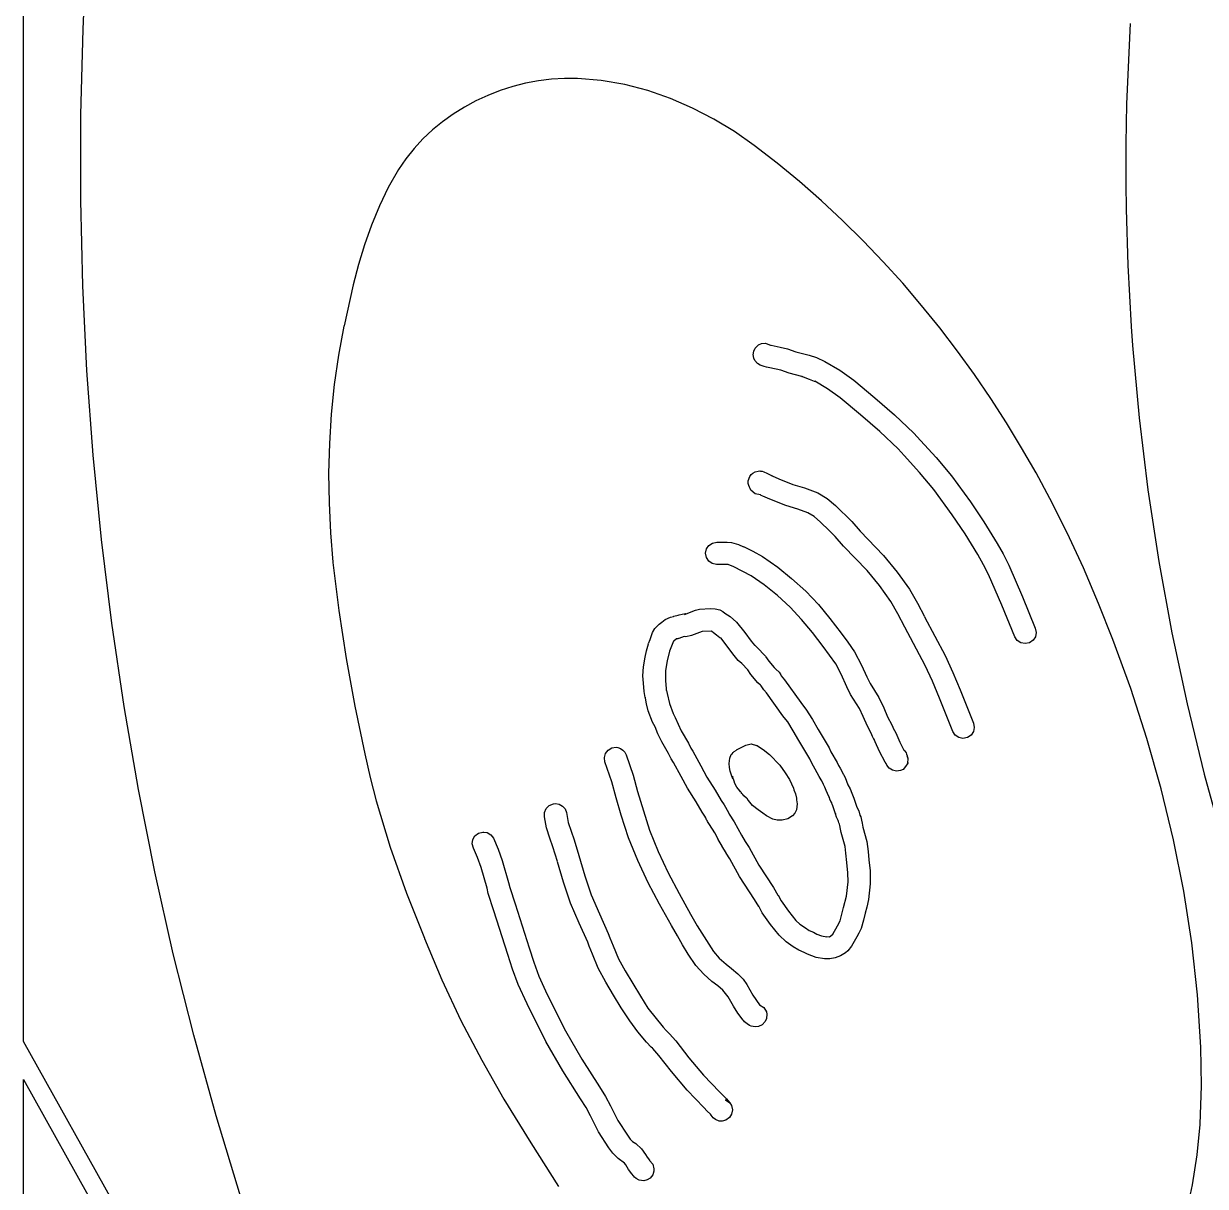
# Model space of a CAD drawing. Extents: x -67 to 553, y 0 to 8091.
# Drawn here: x -36.7 to 217.6, y 1808.7 to 2058.9 of the extents above; entities that cross this region are included whole.
import ezdxf

# ---------------------------------------------------------------- set-up
doc = ezdxf.new("R2010")
doc.units = 0

msp = doc.modelspace()

# ---------------------------------------------------------------- linework, layer by layer
at = {"layer": 'Calque_1'}
for p, q in [((-36.679, 1839.883), (-36.6785, 2356.37)), ((-23.9004, 2057.74), (-23.033337, 2074.869575)), ((-24.373744, 2039.280872), (-23.9004, 2057.74)), ((201.437, 2058.93), (200.671204, 2041.693412)), ((79.703514, 2047.138395), (76.890662, 2046.963916)), ((82.5154, 2047.13), (79.703514, 2047.138395)), ((82.515846, 2047.130212), (82.5158, 2047.13)), ((82.5259, 2047.13), (82.515846, 2047.130212)), ((82.5176, 2047.13), (82.525802, 2047.127354)), ((87.631543, 2046.697483), (82.5181, 2047.1269)), ((65.864136, 2044.516847), (63.222363, 2043.487689)), ((68.56358, 2045.383028), (65.864136, 2044.516847)), ((71.308967, 2046.082253), (68.56358, 2045.383028)), ((74.08857, 2046.610542), (71.308967, 2046.082253)), ((76.890662, 2046.963916), (74.08857, 2046.610542)), ((92.683578, 2045.817671), (87.631543, 2046.697483)), ((97.653361, 2044.516918), (92.683578, 2045.817671)), ((102.52005, 2042.82468), (97.653361, 2044.516918)), ((60.649988, 2042.299533), (58.158738, 2040.956359)), ((63.222363, 2043.487689), (60.649988, 2042.299533)), ((107.262801, 2040.770414), (102.52005, 2042.82468)), ((55.76034, 2039.462146), (53.466523, 2037.820874)), ((58.158738, 2040.956359), (55.76034, 2039.462146)), ((111.860772, 2038.383574), (107.262801, 2040.770414)), ((200.671204, 2041.693412), (200.499235, 2033.076361)), ((-24.390566, 2020.875376), (-24.373744, 2039.280872)), ((53.466523, 2037.820874), (51.289014, 2036.036521)), ((116.293119, 2035.693618), (111.860772, 2038.383574)), ((51.289014, 2036.036521), (49.23954, 2034.113068)), ((120.539, 2032.73), (116.293119, 2035.693618)), ((47.329828, 2032.054494), (45.571605, 2029.864778)), ((49.23954, 2034.113068), (47.329828, 2032.054494)), ((125.472461, 2028.903032), (120.539, 2032.73)), ((200.499235, 2033.076361), (200.477305, 2024.462)), ((45.571605, 2029.864778), (43.9766, 2027.5479)), ((43.9766, 2027.54), (41.794812, 2023.679112)), ((130.285217, 2024.929258), (125.472461, 2028.903032)), ((134.975767, 2020.813745), (130.285217, 2024.929258)), ((200.478, 2024.46), (200.577986, 2018.99099)), ((41.794812, 2023.679112), (39.864903, 2019.682866)), ((-23.953737, 2002.530092), (-24.390566, 2020.875376)), ((39.864903, 2019.682866), (38.163512, 2015.569061)), ((139.542609, 2016.561563), (134.975767, 2020.813745)), ((143.984243, 2012.177778), (139.542609, 2016.561563)), ((200.578, 2018.99), (200.919894, 2006.9678)), ((38.163512, 2015.569061), (36.667275, 2011.3555)), ((148.299166, 2007.667461), (143.984243, 2012.177778)), ((36.667275, 2011.3555), (35.352828, 2007.059982)), ((35.352828, 2007.059982), (34.196809, 2002.700309)), ((152.485877, 2003.035679), (148.299166, 2007.667461)), ((200.919, 2006.97), (201.6529, 1993.7324)), ((-23.066127, 1984.251602), (-23.953737, 2002.530092)), ((34.196809, 2002.700309), (32.2666, 1993.8597)), ((156.542875, 1998.2875), (152.485877, 2003.035679)), ((160.468658, 1993.427993), (156.542875, 1998.2875)), ((32.2545, 1993.82), (31.069322, 1987.557814)), ((32.2666, 1993.86), (32.254694, 1993.817984)), ((201.653, 1993.73), (201.927108, 1989.6464)), ((164.261725, 1988.462227), (160.468658, 1993.427993)), ((120.433974, 1988.455102), (120.7474, 1989.073139)), ((120.7474, 1989.073139), (121.46739, 1989.7859)), ((121.467, 1989.78), (122.122002, 1990.069295)), ((122.122, 1990.07), (122.867807, 1990.140009)), ((122.868, 1990.15), (123.117422, 1990.117007)), ((122.868, 1990.14), (122.868, 1990.15)), ((123.118, 1990.11), (124.044093, 1989.744002)), ((123.118, 1990.11), (123.118, 1990.11)), ((124.044, 1989.75), (124.177905, 1989.709016)), ((124.178, 1989.71), (124.833875, 1989.577497)), ((124.834, 1989.57), (126.137323, 1989.327791)), ((126.137323, 1989.327791), (127.68671, 1988.927407)), ((127.686, 1988.93), (129.50109, 1988.267193)), ((201.927, 1989.65), (203.353594, 1974.077527)), ((31.069322, 1987.557814), (30.156918, 1981.249794)), ((120.420094, 1986.944506), (120.310813, 1987.6823)), ((120.311, 1987.68), (120.433974, 1988.455102)), ((120.666148, 1986.4082), (120.420094, 1986.944506)), ((121.22, 1985.81), (120.666148, 1986.4082)), ((129.502, 1988.27), (132.32071, 1987.548112)), ((132.32, 1987.55), (133.898021, 1987.048162)), ((133.898021, 1987.048162), (135.7186, 1986.24198)), ((135.719, 1986.24), (138.978656, 1984.311085)), ((167.920573, 1983.395269), (164.261725, 1988.462227)), ((-21.73061, 1966.046485), (-23.066127, 1984.251602)), ((121.841, 1985.42), (121.219786, 1985.808911)), ((122.639863, 1985.114443), (121.84161, 1985.418594)), ((123.146, 1985.02), (122.639863, 1985.114443)), ((123.911, 1984.86), (123.145297, 1985.015495)), ((126.273, 1984.34), (123.91101, 1984.859297)), ((128.034, 1983.7), (126.27309, 1984.345609)), ((130.777, 1982.99), (128.0347, 1983.6935)), ((138.978656, 1984.311085), (141.93538, 1982.17772)), ((30.156918, 1981.249794), (29.507147, 1974.905783)), ((132.436064, 1982.312105), (130.77699, 1982.9978)), ((130.777, 1982.99), (130.881907, 1982.961002)), ((130.882, 1982.97), (130.777093, 1982.998998)), ((133.472688, 1981.930656), (132.436064, 1982.312105)), ((133.682369, 1981.873517), (133.472688, 1981.930656)), ((136.306886, 1980.315071), (133.54892, 1981.9541)), ((133.549, 1981.96), (133.682369, 1981.873517)), ((141.935, 1982.18), (146.48382, 1978.3768)), ((171.443703, 1978.232187), (167.920573, 1983.395269)), ((139.021, 1978.36), (136.306886, 1980.315071)), ((146.484, 1978.37), (150.735484, 1974.698576)), ((143.389, 1974.7), (139.02039, 1978.35929)), ((174.829612, 1972.978052), (171.443703, 1978.232187)), ((29.507147, 1974.905783), (29.109866, 1968.535625)), ((147.537332, 1971.11988), (143.38963, 1974.70151)), ((150.735484, 1974.698576), (154.87506, 1970.7925)), ((203.353594, 1974.077527), (205.242876, 1958.572029)), ((151.471, 1967.41), (147.537332, 1971.11988)), ((154.875, 1970.8), (156.32992, 1969.22589)), ((178.076799, 1967.63793), (174.829612, 1972.978052)), ((29.109866, 1968.535625), (28.954933, 1962.149164)), ((156.33, 1969.22), (159.690231, 1965.51498)), ((-19.950055, 1947.921323), (-21.73061, 1966.046485)), ((152.801, 1965.97), (151.47089, 1967.41378)), ((156.090151, 1962.340159), (152.80061, 1965.96749)), ((181.183762, 1962.21689), (178.076799, 1967.63793)), ((159.690231, 1965.51498), (162.95648, 1961.62591)), ((28.954933, 1962.149164), (29.032206, 1955.756244)), ((119.233422, 1960.520155), (119.55872, 1961.43558)), ((119.559, 1961.43), (119.873986, 1961.862223)), ((119.874, 1961.86), (120.205602, 1962.159693)), ((120.205, 1962.16), (120.758799, 1962.469694)), ((120.759, 1962.47), (121.391803, 1962.626289)), ((121.392, 1962.63), (121.706986, 1962.645875)), ((121.707, 1962.64), (121.706815, 1962.647144)), ((121.707, 1962.65), (121.883689, 1962.633067)), ((121.883, 1962.64), (121.883, 1962.64)), ((121.884, 1962.64), (122.225312, 1962.584993)), ((122.225, 1962.58), (122.57589, 1962.480014)), ((122.576, 1962.48), (123.280214, 1962.191181)), ((123.28, 1962.19), (124.268985, 1961.683615)), ((124.237, 1961.67), (124.3513, 1961.618009)), ((124.269, 1961.68), (124.237012, 1961.668094)), ((124.388989, 1961.60386), (124.334987, 1961.646882)), ((124.334987, 1961.646882), (124.425977, 1961.584863)), ((124.352, 1961.62), (124.388989, 1961.60386)), ((124.426, 1961.59), (125.8557, 1960.94881)), ((125.855, 1960.94), (128.82711, 1959.76999)), ((159.191, 1958.65), (156.090151, 1962.340159)), ((162.956, 1961.63), (167.07021, 1955.99041)), ((184.149, 1956.72), (181.183762, 1962.21689)), ((119.254, 1959.99), (119.233422, 1960.520155)), ((119.35, 1959.51), (119.253983, 1959.982704)), ((119.485, 1959.16), (119.349613, 1959.512716)), ((119.645, 1958.85), (119.485192, 1959.161282)), ((119.832, 1958.53), (119.644808, 1958.853506)), ((120.718107, 1957.742529), (119.8327, 1958.5205)), ((128.827, 1959.77), (131.360229, 1959.023482)), ((131.360229, 1959.023482), (134.19819, 1957.92662)), ((163.137, 1953.24), (159.19101, 1958.65379)), ((205.242876, 1958.572029), (207.592219, 1943.143686)), ((29.032206, 1955.756244), (29.331542, 1949.366708)), ((121.867, 1957.48), (120.718107, 1957.742529)), ((122.058, 1957.39), (121.866998, 1957.480011)), ((122.363, 1957.25), (122.057698, 1957.394595)), ((123.898, 1956.56), (122.36321, 1957.247704)), ((127.353, 1955.21), (123.89821, 1956.56549)), ((134.199, 1957.93), (136.241934, 1956.705832)), ((136.241934, 1956.705832), (138.04069, 1955.18911)), ((167.071, 1955.99), (169.968523, 1951.714014)), ((187.875569, 1949.304283), (184.1491, 1956.7124)), ((129.931858, 1954.425708), (127.35299, 1955.203)), ((132.08, 1953.62), (129.931858, 1954.425708)), ((133.454869, 1952.834579), (132.07912, 1953.6253)), ((138.04, 1955.19), (141.5067, 1951.8017)), ((165.931973, 1949.11622), (163.13712, 1953.23519)), ((134.822, 1951.63), (133.454869, 1952.834579)), ((134.85422, 1951.587614), (134.82249, 1951.62678)), ((135.169607, 1951.275148), (134.85422, 1951.587614)), ((136.290444, 1950.180239), (135.169607, 1951.275148)), ((141.507, 1951.8), (143.31278, 1949.6818)), ((169.968523, 1951.714014), (172.78737, 1947.06461)), ((-17.727334, 1929.882697), (-19.950055, 1947.921323)), ((29.331542, 1949.366708), (29.8428, 1942.9904)), ((137.966, 1948.56), (136.290444, 1950.180239)), ((139.75, 1946.47), (137.9661, 1948.5646)), ((143.313, 1949.68), (148.37371, 1944.44779)), ((168.636, 1944.65), (165.931973, 1949.11622)), ((191.359709, 1941.771563), (187.875569, 1949.304283)), ((110.068, 1944.93), (110.267184, 1945.862196)), ((110.267184, 1945.862196), (110.790099, 1946.619333)), ((110.790099, 1946.619333), (111.558719, 1947.125103)), ((111.558719, 1947.125103), (112.49502, 1947.3032)), ((112.495, 1947.31), (113.82379, 1947.35699)), ((113.824, 1947.35), (114.676407, 1947.339946)), ((114.676, 1947.34), (114.682085, 1947.345027)), ((114.682, 1947.35), (115.655216, 1947.251998)), ((115.655, 1947.25), (117.147255, 1946.838636)), ((117.147255, 1946.838636), (118.20997, 1946.355577)), ((118.21, 1946.36), (120.26573, 1945.360288)), ((120.26573, 1945.360288), (122.33781, 1944.21582)), ((144.846, 1941.2), (139.74952, 1946.47121)), ((172.787, 1947.06), (174.083476, 1944.806305)), ((29.8428, 1942.99), (29.8428, 1942.98)), ((29.8428, 1942.98), (31.110805, 1932.625631)), ((110.245578, 1944.000238), (110.06729, 1944.93649)), ((110.751544, 1943.231804), (110.245578, 1944.000238)), ((111.50881, 1942.70909), (110.751544, 1943.231804)), ((122.338, 1944.21), (125.620166, 1941.918676)), ((148.373, 1944.45), (151.318637, 1940.896367)), ((169.883812, 1942.474225), (168.636, 1944.64669)), ((174.083476, 1944.806305), (175.32721, 1942.35431)), ((207.592219, 1943.143686), (210.398996, 1927.802673)), ((112.441, 1942.51), (111.50881, 1942.70909)), ((114.92, 1942.51), (112.44099, 1942.51)), ((116.169, 1942.01), (114.92051, 1942.506807)), ((119.86, 1940.1), (116.16901, 1942.01119)), ((125.620166, 1941.918676), (128.58779, 1939.53421)), ((147.483945, 1938.005091), (144.84659, 1941.1917)), ((151.318637, 1940.896367), (153.9189, 1937.19722)), ((170.951, 1940.38), (169.883812, 1942.474225)), ((173.797483, 1933.732934), (170.9508, 1940.3855)), ((175.327, 1942.36), (178.234678, 1935.568349)), ((194.622019, 1934.131161), (191.359709, 1941.771563)), ((122.650371, 1938.131232), (119.8603, 1940.10108)), ((125.512, 1935.85), (122.650371, 1938.131232)), ((128.588, 1939.54), (131.618028, 1936.784066)), ((149.92, 1934.54), (147.483945, 1938.005091)), ((128.240351, 1933.363024), (125.51172, 1935.8452)), ((131.618028, 1936.784066), (134.332934, 1933.888275)), ((153.919, 1937.2), (155.689628, 1934.196801)), ((178.234678, 1935.568349), (181.02069, 1928.8231)), ((31.110805, 1932.625631), (32.70718, 1922.308125)), ((105.498, 1931.76), (107.88427, 1932.707816)), ((107.884, 1932.71), (108.728099, 1932.889202)), ((108.728, 1932.89), (111.1179, 1933.029382)), ((111.106, 1933.03), (112.16161, 1932.964013)), ((111.116, 1933.03), (111.106, 1933.03)), ((111.118, 1933.03), (111.116, 1933.03)), ((112.162, 1932.96), (113.111375, 1932.739268)), ((113.111375, 1932.739268), (113.748749, 1932.425404)), ((130.721726, 1930.714764), (128.240351, 1933.363024)), ((134.332934, 1933.888275), (136.833472, 1930.862397)), ((151.45438, 1931.926249), (149.91941, 1934.54449)), ((155.689628, 1934.196801), (157.20578, 1931.29231)), ((176.596, 1926.96), (173.797483, 1933.732934)), ((197.683, 1926.4), (194.622019, 1934.131161)), ((100.059, 1929.68), (100.620498, 1930.094893)), ((100.62, 1930.1), (101.381576, 1930.674886)), ((101.382, 1930.67), (102.485343, 1931.205205)), ((102.485343, 1931.205205), (103.14391, 1931.31762)), ((103.144, 1931.32), (103.206997, 1931.364979)), ((103.207, 1931.37), (104.154392, 1931.641303)), ((104.154, 1931.64), (104.411095, 1931.707998)), ((104.411, 1931.71), (105.670828, 1931.949537)), ((105.761683, 1931.895808), (105.49772, 1931.769002)), ((105.670828, 1931.949537), (105.761683, 1931.895808)), ((113.748749, 1932.425404), (114.24109, 1932.008798)), ((114.241, 1932.01), (115.357513, 1931.295407)), ((115.357513, 1931.295407), (116.71898, 1930.10389)), ((116.719, 1930.11), (118.54201, 1927.88256)), ((133.058669, 1927.885421), (130.721726, 1930.714764)), ((136.833472, 1930.862397), (139.2204, 1927.7162)), ((152.961, 1929.05), (151.45438, 1931.926249)), ((157.206, 1931.29), (161.59681, 1922.9233)), ((-15.065319, 1911.937187), (-17.727334, 1929.882697)), ((98.1622, 1926.39), (98.641489, 1927.848216)), ((98.641489, 1927.848216), (99.170051, 1928.755138)), ((99.170051, 1928.755138), (100.05881, 1929.6843)), ((109.314, 1928.12), (107.06809, 1927.231795)), ((111.265, 1928.19), (109.31352, 1928.115017)), ((111.642, 1927.98), (111.264493, 1928.194101)), ((111.265, 1928.19), (111.265, 1928.19)), ((111.265, 1928.19), (111.265, 1928.19)), ((111.775371, 1927.835421), (111.611163, 1927.978671)), ((111.611163, 1927.978671), (111.64252, 1927.973)), ((112.441947, 1927.301547), (111.775371, 1927.835421)), ((118.54201, 1927.88256), (119.88802, 1926.01002)), ((135.354, 1924.86), (133.058669, 1927.885421)), ((139.22, 1927.71), (140.656453, 1925.813816)), ((157.296, 1920.79), (152.9611, 1929.04697)), ((181.021, 1928.82), (181.209241, 1927.885764)), ((181.209241, 1927.885764), (181.030869, 1926.983155)), ((210.398996, 1927.802673), (213.660577, 1912.55917)), ((97.341192, 1923.951882), (97.763596, 1925.47591)), ((97.7636, 1925.48), (98.162194, 1926.393499)), ((103.192, 1925.99), (102.725884, 1924.9209)), ((103.226, 1926.01), (103.192001, 1925.985923)), ((103.805, 1926.49), (103.226516, 1926.009914)), ((104.146, 1926.6), (103.804688, 1926.491706)), ((104.004652, 1926.528054), (104.145799, 1926.598592)), ((104.129498, 1926.513416), (104.004652, 1926.528054)), ((105.126, 1926.86), (104.129498, 1926.513416)), ((105.241, 1926.94), (105.126197, 1926.85999)), ((105.517, 1927), (105.240908, 1926.945999)), ((105.82254, 1926.925111), (105.51752, 1926.998305)), ((107.068, 1927.23), (105.82254, 1926.925111)), ((113.145179, 1926.770149), (112.441947, 1927.301547)), ((113.388, 1926.64), (113.145179, 1926.770149)), ((114.639578, 1925.027265), (113.38769, 1926.64652)), ((116.191, 1922.95), (114.639578, 1925.027265)), ((119.888, 1926.01), (120.583695, 1925.165186)), ((120.584, 1925.16), (120.645033, 1925.133277)), ((120.645033, 1925.133277), (121.078294, 1924.754209)), ((140.656453, 1925.813816), (142.1397, 1923.68889)), ((177.132315, 1926.173945), (176.59639, 1926.96209)), ((177.902124, 1925.670111), (177.132315, 1926.173945)), ((178.804719, 1925.491744), (177.902124, 1925.670111)), ((179.739, 1925.68), (178.804719, 1925.491744)), ((180.52704, 1926.213296), (179.73891, 1925.67731)), ((181.030869, 1926.983155), (180.52704, 1926.213296)), ((197.682, 1926.39), (197.682, 1926.4)), ((201.554557, 1915.800248), (197.6824, 1926.3979)), ((96.6764, 1920.5), (97.090102, 1922.60388)), ((97.0901, 1922.6), (97.341192, 1923.951882)), ((102.285, 1923.88), (101.812905, 1921.77731)), ((102.726, 1924.92), (102.284199, 1923.87929)), ((117.111, 1921.85), (116.191706, 1922.9459)), ((121.078, 1924.76), (122.954, 1922.75711)), ((122.954, 1922.75), (123.656309, 1921.72749)), ((138.077, 1921.13), (135.3542, 1924.86319)), ((142.14, 1923.69), (143.6192, 1920.85369)), ((161.597, 1922.92), (163.280925, 1919.294425)), ((32.70718, 1922.308125), (34.593543, 1912.029731)), ((96.566439, 1918.588683), (96.67626, 1920.4931)), ((101.812, 1921.78), (101.406103, 1919.7203)), ((117.833, 1921.22), (117.1109, 1921.850184)), ((119.146, 1919.83), (117.8324, 1921.21721)), ((123.656, 1921.73), (124.85438, 1920.31771)), ((124.855, 1920.32), (125.204117, 1919.984482)), ((125.204, 1919.98), (125.873564, 1919.313429)), ((139.214493, 1918.882173), (138.07688, 1921.12511)), ((143.6192, 1920.85369), (144.745, 1918.34312)), ((158.879562, 1917.375511), (157.29671, 1920.7898)), ((96.6924, 1917.01), (96.566439, 1918.588683)), ((101.407, 1919.72), (101.463991, 1917.47491)), ((101.464, 1917.47), (101.570918, 1915.8208)), ((119.83, 1918.84), (119.146397, 1919.837901)), ((121.324, 1917.07), (119.83001, 1918.83749)), ((125.873564, 1919.313429), (126.23418, 1918.75461)), ((126.234, 1918.76), (126.341315, 1918.564103)), ((126.341, 1918.56), (127.073286, 1917.725214)), ((127.074, 1917.73), (130.56149, 1912.8073)), ((140.449, 1916.19), (139.214493, 1918.882173)), ((144.745, 1918.34), (145.474402, 1916.88979)), ((160.406964, 1913.746146), (158.879562, 1917.375511)), ((163.280925, 1919.294425), (164.861206, 1915.543525)), ((96.8202, 1915.18), (96.692406, 1917.01089)), ((97.0874, 1913.92), (96.820198, 1915.17711)), ((101.57, 1915.82), (101.611989, 1915.492102)), ((101.612, 1915.49), (101.649994, 1915.388188)), ((101.65, 1915.39), (101.815497, 1914.743915)), ((121.884, 1916.54), (121.324116, 1917.071388)), ((122.028, 1916.43), (121.883882, 1916.54041)), ((122.574, 1915.56), (122.027901, 1916.42389)), ((123.19, 1914.91), (122.574315, 1915.562991)), ((126.684, 1909.98), (123.1896, 1914.9122)), ((141.276, 1914.56), (140.448808, 1916.19589)), ((145.474, 1916.89), (147.36318, 1913.89881)), ((164.861206, 1915.543525), (167.71688, 1908.3898)), ((205.046131, 1905.067341), (201.554557, 1915.800248)), ((97.11852, 1913.84122), (97.077377, 1913.947995)), ((97.0774, 1913.95), (97.087454, 1913.924071)), ((97.1314, 1913.72), (97.081394, 1913.929312)), ((97.0814, 1913.93), (97.091454, 1913.906981)), ((97.0914, 1913.9), (97.11852, 1913.84122)), ((97.347376, 1912.55004), (97.1314, 1913.71978)), ((97.7451, 1911.02), (97.347376, 1912.55004)), ((101.816, 1914.75), (102.284709, 1912.56931)), ((102.285, 1912.57), (103.077294, 1910.46749)), ((130.561, 1912.8), (130.9529, 1912.311289)), ((130.953, 1912.31), (131.657399, 1911.40801)), ((143.184, 1911.53), (141.27641, 1914.5536)), ((147.363, 1913.9), (148.435988, 1911.654063)), ((163.268, 1906.59), (160.406964, 1913.746146)), ((213.660577, 1912.55917), (217.374335, 1897.423353)), ((-11.96688, 1894.091375), (-15.065319, 1911.937187)), ((34.593543, 1912.029731), (36.73151, 1901.7927)), ((98.6748, 1908.56), (97.745108, 1911.0175)), ((103.077, 1910.46), (103.543195, 1909.564995)), ((127.35, 1909.15), (126.683806, 1909.981717)), ((131.657, 1911.41), (133.081543, 1909.168941)), ((143.983794, 1909.807983), (143.18381, 1911.5328)), ((144.895, 1907.69), (143.983794, 1909.807983)), ((148.435988, 1911.654063), (149.24511, 1909.7253)), ((149.246, 1909.73), (150.161298, 1908.02979)), ((99.1873, 1907.56), (98.674803, 1908.55761)), ((99.821721, 1906.080866), (99.1869, 1907.5663)), ((103.543, 1909.57), (104.84091, 1906.72092)), ((127.739, 1908.65), (127.350195, 1909.151596)), ((128.938559, 1906.743557), (127.73899, 1908.641)), ((133.081543, 1909.168941), (134.30561, 1907.0094)), ((145.704, 1906.2), (144.894482, 1907.69249)), ((150.161, 1908.03), (150.362612, 1907.504009)), ((150.363, 1907.5), (150.465076, 1907.315612)), ((150.465, 1907.32), (150.976518, 1906.29768)), ((167.893446, 1907.453261), (167.704005, 1906.553014)), ((167.717, 1908.39), (167.893446, 1907.453261)), ((100.685, 1904.33), (99.821721, 1906.080866)), ((104.841, 1906.72), (106.35899, 1904.08369)), ((130.134, 1904.64), (128.938559, 1906.743557)), ((132.478, 1900.67), (130.13382, 1904.64668)), ((134.306, 1907.01), (136.64679, 1903.03951)), ((145.96, 1905.48), (145.704201, 1906.199401)), ((146.340207, 1904.756921), (145.960408, 1905.478287)), ((146.589, 1904.34), (146.255599, 1905.004421)), ((146.256, 1905), (146.340207, 1904.756921)), ((150.976, 1906.29), (151.864723, 1904.287851)), ((163.792782, 1905.797111), (163.26751, 1906.59429)), ((164.555867, 1905.283097), (163.792782, 1905.797111)), ((165.456147, 1905.093607), (164.555867, 1905.283097)), ((166.393, 1905.27), (165.456147, 1905.093607)), ((167.190115, 1905.789887), (166.39321, 1905.26451)), ((167.704005, 1906.553014), (167.190115, 1905.789887)), ((208.132277, 1894.21365), (205.046131, 1905.067341)), ((88.532998, 1901.84339), (89.089428, 1902.576333)), ((89.089428, 1902.576333), (89.9132, 1903.05599)), ((89.9132, 1903.06), (90.840987, 1903.182608)), ((90.841, 1903.18), (90.841, 1903.18)), ((90.8415, 1903.18), (91.153311, 1903.139016)), ((91.1533, 1903.14), (91.1533, 1903.14)), ((91.1538, 1903.14), (91.751746, 1902.937077)), ((91.751746, 1902.937077), (92.268083, 1902.591846)), ((92.268083, 1902.591846), (92.678578, 1902.125643)), ((92.678578, 1902.125643), (92.959, 1901.5598)), ((102.111, 1901.86), (100.68529, 1904.32869)), ((106.359, 1904.08), (106.888907, 1902.95621)), ((106.889, 1902.96), (107.290584, 1902.320397)), ((107.291, 1902.32), (109.03632, 1899.17861)), ((116.029, 1902.06), (116.241381, 1902.258702)), ((116.241, 1902.25), (116.734606, 1902.593508)), ((116.735, 1902.6), (118.76081, 1903.64039)), ((118.76, 1903.64), (119.8949, 1903.905192)), ((119.895, 1903.9), (119.9, 1903.9)), ((119.9, 1903.9), (121.02498, 1903.5952)), ((121.025, 1903.6), (122.481339, 1902.672017)), ((122.481339, 1902.672017), (123.786571, 1901.627537)), ((136.647, 1903.04), (137.049193, 1902.214792)), ((137.049, 1902.22), (138.36141, 1899.89831)), ((147.50297, 1902.251504), (146.58961, 1904.33279)), ((148.7, 1899.99), (147.50297, 1902.251504)), ((151.864723, 1904.287851), (152.7468, 1902.58592)), ((152.747, 1902.59), (152.767108, 1902.577035)), ((152.767, 1902.58), (153.213113, 1901.968099)), ((36.7316, 1901.79), (36.741654, 1901.752985)), ((36.7416, 1901.76), (37.866921, 1896.683603)), ((88.292019, 1900.955249), (88.532998, 1901.84339)), ((88.4146, 1900.01), (88.292019, 1900.955249)), ((89.8708, 1895.74), (88.41461, 1900.01378)), ((92.959, 1901.56), (94.45268, 1897.17049)), ((102.648, 1900.72), (102.110897, 1901.85879)), ((103.14, 1899.92), (102.648511, 1900.721686)), ((104.825, 1896.88), (103.13961, 1899.9131)), ((115.13831, 1899.682476), (115.297992, 1900.84699)), ((115.231, 1898.84), (115.13831, 1899.682476)), ((115.298, 1900.84), (115.598712, 1901.604354)), ((115.298, 1900.85), (115.298, 1900.84)), ((115.598712, 1901.604354), (115.792109, 1901.790303)), ((115.793, 1901.8), (116.029008, 1902.060403)), ((123.786571, 1901.627537), (126.0326, 1899.3037)), ((132.831, 1899.93), (132.478099, 1900.667604)), ((134.105, 1897.68), (132.83119, 1899.92829)), ((138.361, 1899.89), (138.660085, 1899.234205)), ((148.899, 1899.72), (148.69961, 1899.994399)), ((149.047, 1899.35), (148.898701, 1899.716606)), ((153.569396, 1899.793705), (153.115504, 1899.016314)), ((153.213, 1901.97), (153.328993, 1901.677503)), ((153.329, 1901.67), (153.453407, 1901.312601)), ((153.453, 1901.32), (153.519992, 1901.066)), ((153.52, 1901.06), (153.455997, 1901.213088)), ((153.456, 1901.21), (153.545006, 1900.8875)), ((153.552, 1900.83), (153.490987, 1899.721)), ((153.491, 1899.73), (153.572637, 1899.881882)), ((153.545, 1900.89), (153.534946, 1900.843989)), ((153.534946, 1900.843989), (153.551879, 1900.832083)), ((153.545094, 1900.887997), (153.555148, 1900.926996)), ((153.557, 1900.83), (153.545094, 1900.887997)), ((153.555148, 1900.926996), (153.555, 1900.83)), ((153.555, 1900.83), (153.557, 1900.83)), ((153.572637, 1899.881882), (153.569396, 1899.793705)), ((94.4527, 1897.17), (95.427821, 1893.65703)), ((109.036, 1899.18), (110.34227, 1896.76549)), ((115.34414, 1898.055531), (115.231104, 1898.84119)), ((115.632, 1897.16), (115.34414, 1898.055531)), ((115.96232, 1896.385979), (115.631399, 1897.154309)), ((126.032, 1899.3), (127.16439, 1897.69171)), ((127.165, 1897.69), (128.089499, 1896.269855)), ((134.472, 1896.9), (134.104891, 1897.683007)), ((138.66, 1899.24), (139.036422, 1898.683106)), ((139.037, 1898.68), (139.507296, 1897.77039)), ((139.507, 1897.77), (139.693796, 1897.368204)), ((139.694, 1897.37), (139.757139, 1897.315284)), ((139.757139, 1897.315284), (140.082196, 1896.7055)), ((149.599, 1898.65), (149.047292, 1899.353791)), ((150.272908, 1898.241704), (149.5993, 1898.648593)), ((151.18, 1898.05), (150.272908, 1898.241704)), ((151.992999, 1898.160486), (151.1797, 1898.048796)), ((152.552474, 1898.430051), (151.992999, 1898.160486)), ((153.116, 1899.01), (152.552474, 1898.430051)), ((217.374335, 1897.423353), (221.537643, 1882.405399)), ((37.866921, 1896.683603), (39.156972, 1891.643258)), ((90.8183, 1892.31), (89.870802, 1895.73251)), ((106.192, 1894.36), (104.8253, 1896.8838)), ((110.342, 1896.76), (112.13971, 1893.93261)), ((115.826, 1896.97), (115.96232, 1896.385979)), ((115.933, 1896.65), (115.826003, 1896.975808)), ((116.192, 1895.91), (115.933106, 1896.6439)), ((116.391625, 1895.357085), (116.192794, 1895.91349)), ((116.788, 1894.62), (116.391625, 1895.357085)), ((117.458, 1893.78), (116.787705, 1894.614997)), ((128.089499, 1896.269855), (128.9603, 1894.3688)), ((134.945, 1896.18), (134.472508, 1896.900883)), ((135.052, 1895.99), (134.944791, 1896.174097)), ((135.444, 1895.14), (135.051518, 1895.989206)), ((135.751, 1894.61), (135.444004, 1895.140013)), ((135.986627, 1893.884249), (135.751683, 1894.61789)), ((140.082, 1896.71), (140.704193, 1895.07951)), ((140.704, 1895.08), (141.188399, 1894.240081)), ((-8.43489, 1876.351841), (-11.96688, 1894.091375)), ((91.92865, 1888.539524), (90.8183, 1892.31699)), ((95.4278, 1893.65), (97.98269, 1885.3644)), ((108.058, 1891.42), (106.19171, 1894.36118)), ((112.14, 1893.94), (113.40899, 1891.73999)), ((117.457, 1893.77), (117.457, 1893.78)), ((117.588, 1893.6), (117.457587, 1893.773593)), ((117.623991, 1893.558), (117.588007, 1893.600995)), ((117.699, 1893.47), (117.623991, 1893.558)), ((117.896, 1893.24), (117.698595, 1893.471616)), ((118.101, 1893), (117.896107, 1893.238998)), ((118.318, 1892.76), (118.101201, 1893.000003)), ((118.894, 1892.23), (118.317606, 1892.760992)), ((119.059, 1892.05), (118.894297, 1892.232192)), ((119.28, 1891.72), (119.0591, 1892.043294)), ((128.96, 1894.37), (129.043, 1894.037895)), ((129.043, 1894.04), (129.405902, 1893.18582)), ((129.406, 1893.19), (129.622495, 1892.199463)), ((129.622495, 1892.199463), (129.628012, 1891.8855)), ((136.558, 1892.61), (135.986627, 1893.884249)), ((136.7, 1892.36), (136.557416, 1892.605903)), ((136.806, 1892.03), (136.700193, 1892.359485)), ((137.099962, 1891.3317), (136.805997, 1892.032214)), ((141.189, 1894.24), (141.504912, 1893.322506)), ((141.505, 1893.32), (141.955294, 1892.19751)), ((141.955, 1892.2), (142.549994, 1890.4954)), ((210.78815, 1883.25365), (208.132277, 1894.21365)), ((39.156972, 1891.643258), (42.174017, 1881.665013)), ((75.410374, 1889.17294), (75.771334, 1890.019207)), ((75.771334, 1890.019207), (76.423272, 1890.668371)), ((76.423272, 1890.668371), (77.30498, 1891.03)), ((77.305, 1891.03), (77.789213, 1891.074)), ((77.305, 1891.03), (77.305, 1891.03)), ((77.7883, 1891.07), (78.591792, 1890.920947)), ((77.7892, 1891.07), (77.7892, 1891.07)), ((78.591792, 1890.920947), (79.287621, 1890.519221)), ((79.287621, 1890.519221), (79.815265, 1889.906185)), ((79.815265, 1889.906185), (80.1142, 1889.1232)), ((109.33, 1889.21), (108.05759, 1891.4158)), ((113.409, 1891.74), (114.066304, 1890.782792)), ((114.066, 1890.78), (115.010403, 1889.11331)), ((120.196, 1890.66), (119.279696, 1891.7268)), ((121.351783, 1889.718073), (120.1962, 1890.65661)), ((122.402, 1888.99), (121.351783, 1889.718073)), ((129.615242, 1889.741264), (129.296126, 1889.029574)), ((129.783, 1890.98), (129.615242, 1889.741264)), ((129.628, 1891.88), (129.782596, 1890.977798)), ((137.439, 1890.58), (137.084512, 1891.46249)), ((137.085, 1891.46), (137.142586, 1891.296583)), ((137.142586, 1891.296583), (137.099962, 1891.3317)), ((138.033, 1888.87), (137.438985, 1890.57299)), ((142.55, 1890.49), (142.616992, 1890.290293)), ((142.617, 1890.29), (143.015224, 1889.495007)), ((143.015, 1889.5), (143.280483, 1888.574515)), ((75.4016, 1888.22), (75.410374, 1889.17294)), ((75.8583, 1885.86), (75.401603, 1888.2186)), ((80.1142, 1889.13), (80.516789, 1887.019)), ((80.5168, 1887.02), (81.79169, 1883.23641)), ((93.4863, 1883.69), (91.92865, 1888.539524)), ((109.926, 1888.36), (109.33, 1889.216005)), ((110.152, 1887.96), (109.926205, 1888.353911)), ((110.288, 1887.56), (110.151793, 1887.959388)), ((110.378, 1887.39), (110.288015, 1887.560894)), ((110.485, 1887.21), (110.378691, 1887.393012)), ((110.884, 1886.55), (110.484691, 1887.208706)), ((115.011, 1889.11), (115.10199, 1888.904313)), ((115.102, 1888.91), (115.14301, 1888.794086)), ((115.143, 1888.79), (116.19469, 1887.13929)), ((116.194, 1887.14), (116.970816, 1885.68702)), ((123.209001, 1888.419218), (122.40161, 1888.99211)), ((124.521, 1887.73), (123.209001, 1888.419218)), ((125.457173, 1887.496773), (124.52099, 1887.724785)), ((126.57542, 1887.488302), (125.457173, 1887.496773)), ((127.728205, 1887.764376), (126.57542, 1887.488302)), ((128.768, 1888.39), (127.728205, 1887.764376)), ((129.296126, 1889.029574), (128.76891, 1888.3919)), ((137.996496, 1888.857337), (137.987558, 1888.955785)), ((137.987558, 1888.955785), (138.033299, 1888.868714)), ((138.266, 1888.14), (137.996496, 1888.857337)), ((138.626, 1887.45), (138.266511, 1888.148605)), ((138.669, 1887.22), (138.626005, 1887.44598)), ((138.769, 1886.89), (138.668379, 1887.2202)), ((138.885, 1886.64), (138.769324, 1886.887994)), ((143.281, 1888.57), (143.438215, 1888.190985)), ((143.438, 1888.19), (143.617176, 1887.482902)), ((143.617, 1887.49), (143.726908, 1886.822907)), ((60.443937, 1884.120571), (61.19929, 1884.7013)), ((61.1993, 1884.7), (62.1042, 1884.9404)), ((62.1037, 1884.94), (62.339099, 1884.94)), ((62.1042, 1884.94), (62.1042, 1884.94)), ((62.3391, 1884.94), (62.341746, 1884.944233)), ((62.3408, 1884.94), (63.033611, 1884.813212)), ((63.0336, 1884.82), (63.843679, 1884.349975)), ((63.843679, 1884.349975), (64.41218, 1883.60559)), ((76.550496, 1883.641154), (75.8583, 1885.86019)), ((97.9827, 1885.37), (99.875855, 1880.720145)), ((112.037, 1884.75), (110.88411, 1886.552)), ((112.756, 1883.4), (112.036916, 1884.75199)), ((116.971, 1885.69), (117.795599, 1884.26771)), ((138.951, 1886.37), (138.884986, 1886.637308)), ((138.999, 1886.01), (138.951005, 1886.372796)), ((139.021, 1885.89), (138.99904, 1886.009803)), ((139.237, 1884.85), (139.020518, 1885.89262)), ((140.077, 1881.85), (139.237081, 1884.85418)), ((143.727, 1886.82), (143.889216, 1886.019901)), ((143.889, 1886.02), (144.754292, 1882.9093)), ((59.859843, 1882.411661), (59.985671, 1883.322938)), ((60.1018, 1881.49), (59.859843, 1882.411661)), ((59.985671, 1883.322938), (60.443937, 1884.120571)), ((64.4122, 1883.6), (65.463355, 1881.21796)), ((77.2235, 1881.76), (76.550496, 1883.641154)), ((78.215, 1878.56), (77.223502, 1881.765)), ((81.7917, 1883.23), (82.8191, 1879.90829)), ((95.480289, 1878.79225), (93.48662, 1883.6902)), ((112.797, 1883.32), (112.75599, 1883.394983)), ((113.644, 1881.86), (112.796594, 1883.32142)), ((113.644, 1881.85), (113.644, 1881.86)), ((114.474, 1880.44), (113.644188, 1881.8479)), ((117.796, 1884.26), (118.592289, 1882.9093)), ((118.592, 1882.91), (119.420806, 1881.61159)), ((140.256152, 1880.359909), (140.077724, 1881.8441)), ((144.754, 1882.91), (145.060744, 1880.719729)), ((212.988904, 1872.201812), (210.78815, 1883.25365)), ((42.174017, 1881.665013), (45.678229, 1871.813836)), ((60.998899, 1879.445747), (60.1018, 1881.48379)), ((61.758863, 1877.327827), (60.998899, 1879.445747)), ((65.463355, 1881.21796), (66.323224, 1878.828169)), ((82.8191, 1879.91), (84.085738, 1875.540586)), ((99.875855, 1880.720145), (102.009895, 1876.167879)), ((114.52, 1880.37), (114.473989, 1880.444004)), ((115.274, 1879.19), (114.520124, 1880.3643)), ((119.421, 1881.61), (121.50819, 1877.79371)), ((140.427, 1878.4), (140.256152, 1880.359909)), ((145.060744, 1880.719729), (145.186593, 1878.98221)), ((63.0378, 1872.86), (61.758863, 1877.327827)), ((66.323224, 1878.828169), (67.6838, 1874.07292)), ((79.484445, 1874.165381), (78.21499, 1878.55629)), ((97.710326, 1874.034259), (95.480289, 1878.79225)), ((117.375, 1875.35), (115.27429, 1879.18981)), ((121.508, 1877.8), (124.6686, 1872.99591)), ((140.693464, 1876.126528), (140.426285, 1878.40359)), ((145.187, 1878.98), (145.482172, 1876.558129)), ((-4.472219, 1858.725165), (-8.43489, 1876.351841)), ((81.0029, 1869.66), (79.484445, 1874.165381)), ((84.085738, 1875.540586), (85.47501, 1871.40083)), ((102.009895, 1876.167879), (104.347635, 1871.692223)), ((120.607, 1870.43), (117.3744, 1875.35159)), ((140.418, 1871.14), (140.730314, 1874.19789)), ((140.73, 1874.2), (140.693464, 1876.126528)), ((145.482172, 1876.558129), (145.506299, 1873.7674)), ((45.678229, 1871.813836), (49.5551, 1862.0783)), ((63.313, 1871.68), (63.037807, 1872.8629)), ((64.5032, 1867.96), (63.313, 1871.67678)), ((67.6838, 1874.08), (67.929703, 1873.0068)), ((67.9297, 1873), (69.0682, 1869.45001)), ((100.134106, 1869.394188), (97.710326, 1874.034259)), ((104.347635, 1871.692223), (106.85189, 1867.2722)), ((124.669, 1872.99), (125.636183, 1871.3762)), ((145.506, 1873.77), (145.156909, 1870.41271)), ((214.709694, 1861.072609), (212.988904, 1872.201812)), ((69.0682, 1869.45), (72.10339, 1860.04061)), ((82.86734, 1865.331319), (81.00292, 1869.66229)), ((85.475, 1871.4), (87.236924, 1867.323389)), ((102.709, 1864.85), (100.134106, 1869.394188)), ((121.498, 1868.94), (120.607599, 1870.4277)), ((125.636, 1871.38), (125.673015, 1871.315997)), ((125.673, 1871.32), (126.352185, 1870.09829)), ((126.352, 1870.1), (127.9137, 1867.94161)), ((139.761, 1868.71), (140.418092, 1871.1443)), ((145.157, 1870.41), (144.777215, 1868.748584)), ((67.5332, 1858.57), (64.5032, 1867.96389)), ((87.236924, 1867.323389), (89.13228, 1863.06971)), ((106.852, 1867.27), (108.28678, 1864.76779)), ((122.269, 1867.57), (121.497106, 1868.9485)), ((124.066, 1865.07), (122.26969, 1867.571)), ((127.914, 1867.94), (129.4924, 1865.90649)), ((139.016, 1865.82), (139.760589, 1868.70149)), ((144.39, 1867.46), (144.045103, 1865.983302)), ((144.777215, 1868.748584), (144.390106, 1867.45961)), ((84.7056, 1861.22), (82.86734, 1865.331319)), ((104.013, 1862.58), (102.70908, 1864.84179)), ((108.287, 1864.77), (109.247516, 1863.15692)), ((125.894, 1862.72), (124.06621, 1865.0609)), ((129.492, 1865.9), (130.366435, 1865.101603)), ((130.366435, 1865.101603), (131.5318, 1864.29922)), ((131.532, 1864.3), (132.354694, 1863.733687)), ((137.435, 1862.93), (138.434277, 1864.72919)), ((138.435, 1864.73), (139.016818, 1865.82201)), ((143.521, 1864.18), (143.069721, 1863.170715)), ((144.045103, 1865.983302), (143.52058, 1864.182)), ((49.555, 1862.08), (49.569023, 1862.044996)), ((49.569, 1862.04), (53.31782, 1853.141492)), ((89.1323, 1863.07), (89.4861, 1862.195897)), ((89.4861, 1862.2), (90.200712, 1860.43349)), ((105.131, 1860.68), (104.01242, 1862.57941)), ((109.247, 1863.16), (111.7435, 1859.20171)), ((127.423198, 1861.30857), (125.8937, 1862.72427)), ((132.355, 1863.74), (133.29591, 1863.38022)), ((133.295, 1863.38), (134.028398, 1862.977993)), ((134.029, 1862.97), (135.041295, 1862.61104)), ((135.041295, 1862.61104), (136.17329, 1862.410989)), ((136.173, 1862.42), (136.714102, 1862.404992)), ((136.714102, 1862.404992), (137.025116, 1862.602906)), ((137.025, 1862.6), (137.41771, 1862.96661)), ((137.41771, 1862.96661), (137.481571, 1863.020257)), ((137.481571, 1863.020257), (137.434998, 1862.934301)), ((142.616, 1862.39), (141.48239, 1860.36639)), ((143.069721, 1863.170715), (142.616417, 1862.38412)), ((72.1034, 1860.04), (73.108218, 1856.904046)), ((84.774464, 1861.046684), (84.705607, 1861.219281)), ((85.0366, 1860.4), (84.774464, 1861.046684)), ((85.7527, 1858.63), (85.03658, 1860.39982)), ((90.2007, 1860.43), (91.34029, 1857.64582)), ((106.328486, 1858.658565), (105.13099, 1860.68759)), ((111.744, 1859.2), (113.008911, 1857.77676)), ((128.945, 1860.26), (127.423198, 1861.30857)), ((130.108, 1859.49), (128.94492, 1860.255121)), ((131.294, 1859.01), (130.10798, 1859.491382)), ((132.007, 1858.62), (131.294425, 1859.0119)), ((140.146, 1858.96), (139.10941, 1858.269068)), ((140.681545, 1859.391833), (140.14612, 1858.95512)), ((141.483, 1860.36), (140.681545, 1859.391833)), ((215.925674, 1849.880514), (214.709694, 1861.072609)), ((-0.081738, 1841.21793), (-4.472219, 1858.725165)), ((68.545669, 1855.405875), (67.53322, 1858.57281)), ((73.108218, 1856.904046), (74.17662, 1853.9475)), ((86.9673, 1855.67), (85.75271, 1858.6291)), ((91.3403, 1857.65), (92.731005, 1855.057903)), ((107.996, 1856.2), (106.328486, 1858.658565)), ((113.008911, 1857.77676), (114.50228, 1856.48771)), ((114.502, 1856.48), (115.672479, 1855.589946)), ((133.83065, 1857.968142), (132.00699, 1858.616999)), ((135.664, 1857.64), (133.83065, 1857.968142)), ((136.798766, 1857.632836), (135.6637, 1857.64769)), ((137.970501, 1857.833321), (136.798766, 1857.632836)), ((139.10941, 1858.269068), (137.970501, 1857.833321)), ((69.7304, 1852.14), (68.545669, 1855.405875)), ((74.1766, 1853.95), (75.99378, 1849.98581)), ((88.602688, 1852.588994), (86.9673, 1855.66567)), ((92.731005, 1855.057903), (94.39891, 1852.31939)), ((109.658342, 1854.356795), (107.99581, 1856.20148)), ((111.442, 1852.79), (109.658342, 1854.356795)), ((115.672479, 1855.589946), (117.0384, 1854.4398)), ((117.038, 1854.44), (118.139017, 1853.263055)), ((53.31782, 1853.141492), (57.426968, 1844.401412)), ((71.6408, 1847.96), (69.7304, 1852.13679)), ((90.2857, 1849.84), (88.602688, 1852.588994)), ((94.3989, 1852.32), (96.029853, 1849.590544)), ((112.673964, 1851.845912), (111.44272, 1852.78891)), ((113.772, 1850.93), (112.673964, 1851.845912)), ((118.139017, 1853.263055), (118.969654, 1852.099723)), ((118.969654, 1852.099723), (120.262, 1849.83311)), ((75.9938, 1849.99), (79.89291, 1842.12662)), ((91.926669, 1847.095943), (90.28572, 1849.8468)), ((96.029853, 1849.590544), (97.67309, 1847.05242)), ((114.955435, 1849.466838), (113.7713, 1850.92281)), ((116.095, 1847.45), (114.955435, 1849.466838)), ((120.262, 1849.84), (121.6396, 1847.76109)), ((216.612, 1838.64), (215.925674, 1849.880514)), ((75.6566, 1839.86), (71.64079, 1847.9573)), ((93.7552, 1844.28), (91.926669, 1847.095943)), ((97.6731, 1847.05), (100.9665, 1842.91679)), ((117.008489, 1845.940486), (116.09559, 1847.45098)), ((121.64, 1847.76), (122.570709, 1847.181195)), ((122.570709, 1847.181195), (123.14691, 1846.24899)), ((123.147, 1846.25), (123.264402, 1845.738789)), ((57.426968, 1844.401412), (61.881982, 1835.829652)), ((95.508916, 1841.949195), (93.75519, 1844.27479)), ((118.126, 1844.46), (117.008489, 1845.940486)), ((118.292, 1844.28), (118.126106, 1844.458011)), ((118.465, 1844.12), (118.291989, 1844.289095)), ((119.011, 1843.64), (118.464504, 1844.114)), ((119.485, 1843.33), (119.011396, 1843.642896)), ((122.859668, 1844.144076), (122.251501, 1843.47661)), ((123.165, 1844.83), (122.859668, 1844.144076)), ((123.264402, 1845.738789), (123.164992, 1844.82961)), ((4.73368, 1823.836714), (-0.081738, 1841.21793)), ((79.8929, 1842.12), (83.401454, 1836.073009)), ((97.3663, 1839.74), (95.508916, 1841.949195)), ((100.966, 1842.92), (101.604412, 1842.212399)), ((101.605, 1842.21), (101.964198, 1841.879721)), ((101.964, 1841.88), (102.287003, 1841.537683)), ((102.287, 1841.54), (103.63799, 1839.98232)), ((119.902038, 1843.120029), (119.4848, 1843.332212)), ((120.748, 1842.99), (119.902038, 1843.120029)), ((121.455572, 1843.081999), (120.74761, 1842.982585)), ((122.251, 1843.47), (121.455572, 1843.081999)), ((145.046, 1514.23), (-36.679, 1839.883)), ((79.315216, 1833.555285), (75.65663, 1839.8663)), ((98.3799, 1838.63), (97.36631, 1839.74651)), ((98.6307, 1838.42), (98.379902, 1838.622591)), ((103.638, 1839.98), (106.49229, 1836.3595)), ((216.751207, 1830.302879), (216.611696, 1838.6392)), ((216.612, 1838.64), (216.612, 1838.64)), ((83.401454, 1836.073009), (87.20709, 1830.0723)), ((98.7147, 1838.33), (98.630695, 1838.424006)), ((99.9934, 1836.85), (98.7147, 1838.32489)), ((102.699, 1833.42), (99.9938, 1836.8567)), ((106.492, 1836.36), (109.636553, 1832.607341)), ((61.881982, 1835.829652), (66.6684, 1827.4361)), ((83.1629, 1827.49), (79.315216, 1833.555285)), ((-36.6785, 1831.67), (140.4655, 1514.225)), ((-36.6785, 1514.23), (-36.6785, 1831.67)), ((106.069056, 1829.397458), (102.69873, 1833.42038)), ((109.636553, 1832.607341), (113.04689, 1829.0274)), ((87.2071, 1830.07), (88.498636, 1828.026591)), ((109.658, 1825.63), (106.069056, 1829.397458)), ((113.047, 1829.02), (113.243268, 1828.830218)), ((113.243268, 1828.830218), (113.757908, 1828.329703)), ((216.502, 1822.03), (216.751207, 1830.302879)), ((66.6684, 1827.44), (72.479818, 1818.035575)), ((84.353475, 1825.615762), (83.16289, 1827.48241)), ((88.498636, 1828.026591), (89.57919, 1826.01259)), ((89.5792, 1826.02), (90.366096, 1824.41091)), ((113.758, 1828.33), (114.588896, 1827.516196)), ((114.373, 1827.29), (115.269275, 1826.644788)), ((114.374, 1827.29), (114.373, 1827.29)), ((114.652, 1827.18), (114.374003, 1827.291389)), ((114.589, 1827.52), (115.196694, 1826.754006)), ((115.104, 1826.83), (114.651378, 1827.178324)), ((115.27, 1826.65), (115.104424, 1826.835896)), ((115.197, 1826.75), (115.272009, 1826.642817)), ((115.272, 1826.65), (115.640591, 1826.078898)), ((115.64, 1826.08), (115.841495, 1825.148602)), ((9.971165, 1806.588101), (4.73368, 1823.836714)), ((85.2976, 1823.84), (84.353475, 1825.615762)), ((86.0581, 1822.29), (85.297609, 1823.8453)), ((90.3661, 1824.41), (91.161119, 1822.86169)), ((110.415, 1824.89), (109.658187, 1825.626017)), ((111.102, 1824.22), (110.415116, 1824.891697)), ((111.264, 1824), (111.101705, 1824.216693)), ((111.461, 1823.73), (111.2637, 1824.005008)), ((111.725, 1823.43), (111.461396, 1823.732286)), ((112.21, 1823.05), (111.724887, 1823.425417)), ((115.183204, 1823.466705), (114.40321, 1822.9195)), ((115.675931, 1824.243621), (115.183204, 1823.466705)), ((115.841495, 1825.148602), (115.675931, 1824.243621)), ((87.0512, 1820.38), (86.058088, 1822.29069)), ((91.1611, 1822.86), (93.23199, 1819.6999)), ((113.003789, 1822.738132), (112.21032, 1823.054779)), ((113.635092, 1822.710926), (113.003789, 1822.738132)), ((114.404, 1822.92), (113.635092, 1822.710926)), ((215.864995, 1815.48879), (216.5017, 1822.0236)), ((89.2715, 1816.99), (87.0512, 1820.3828)), ((93.232, 1819.7), (93.807696, 1818.867575)), ((93.807696, 1818.867575), (94.3315, 1818.35412)), ((94.3315, 1818.35), (95.026616, 1817.922775)), ((72.479818, 1818.035575), (78.4237, 1808.6775)), ((90.133085, 1815.806838), (89.27152, 1816.9887)), ((91.2678, 1814.66), (90.133085, 1815.806838)), ((95.026616, 1817.922775), (96.28349, 1816.77909)), ((96.2835, 1816.78), (97.166705, 1815.52511)), ((92.606, 1813.7), (91.26779, 1814.660992)), ((92.9058, 1813.32), (92.606001, 1813.700206)), ((93.5046, 1812.29), (92.905796, 1813.31568)), ((97.1667, 1815.53), (97.485205, 1814.976201)), ((97.4852, 1814.97), (98.005979, 1814.282508)), ((98.006, 1814.29), (98.021081, 1814.27095)), ((98.021, 1814.27), (98.689066, 1813.478984)), ((98.689066, 1813.478984), (98.961804, 1812.4802)), ((214.847881, 1808.999611), (215.864995, 1815.48879)), ((94.1938, 1811.37), (93.504614, 1812.291119)), ((94.5483, 1810.92), (94.193785, 1811.372305)), ((94.7926, 1810.64), (94.548311, 1810.917574)), ((95.1308, 1810.34), (94.79261, 1810.636307)), ((98.706054, 1811.190687), (98.156304, 1810.4663)), ((98.9618, 1811.93), (98.706054, 1811.190687)), ((98.9618, 1812.48), (98.9618, 1811.934906)), ((95.769, 1810.01), (95.130799, 1810.347502)), ((96.782653, 1809.896635), (95.76899, 1810.006212)), ((97.469245, 1810.052498), (96.782653, 1809.896635)), ((98.1563, 1810.47), (97.469245, 1810.052498)), ((213.457633, 1802.577442), (214.847881, 1808.999611))]:
    msp.add_line(p, q, dxfattribs=at)

doc.saveas('drawing.dxf')
